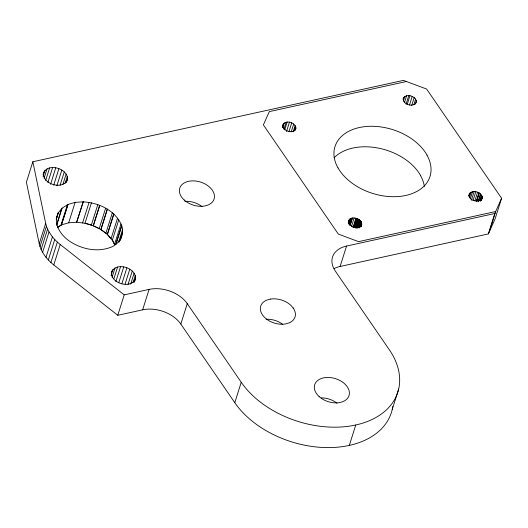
<?xml version="1.0" encoding="UTF-8"?>
<svg xmlns="http://www.w3.org/2000/svg" width="528" height="528" viewBox="0 0 528 528"><rect width="100%" height="100%" fill="white"/><g stroke="black" fill="none" stroke-linecap="round" stroke-linejoin="round"><path stroke-width="0.79" d="M416.368 100.756L416.315 102.373L415.477 103.752C411.431 106.92 403.854 104.432 403.154 99.158L403.61 97.634C407.141 93.601 414.777 95.898 416.368 100.756L415.378 103.897M295.944 128.04C294.347 134.191 284.104 131.71 282.731 126.436L282.784 124.819C285.608 119.467 295.409 122.351 295.944 128.04L295.205 130.396M58.192 212.956C52.523 224.921 62.113 237.158 72.191 242.854C83.127 249.229 96.829 251.962 109.052 247.896C118.47 245.329 125.149 235.085 121.684 225.522C115.48 210.421 98.637 202.666 83.068 201.841L75.115 202.382L68.072 204.422L62.093 208.144L58.192 212.956L56.212 219.239M43.784 172.022C40.742 184.193 64.568 191.162 67.65 178.603C66.825 167.548 46.266 162.433 43.039 174.379M111.758 271.148C108.722 283.318 132.541 290.294 135.63 277.735C134.772 266.996 115.328 261.73 111.263 272.719M476.23 201.518L478.949 192.878C475.992 190.892 469.814 190.766 469.029 195.116C469.465 204.574 489.918 201.445 479.279 193.07L476.553 201.716M334.178 268.547A28.855 19.345 17.5 0 1 340.105 266.475L488.36 233.924L495.158 218.684L501.6 198.264L426.631 89.047L403.425 80.395L32.842 161.759L26.4 182.18L39.237 243.764C41.151 252.358 47.005 259.545 53.777 264.937L117.77 315.289L142.646 309.83A28.855 19.345 17.5 0 1 180.82 324.067L234.795 402.692A86.572 58.04 17.5 0 0 325.545 447.572A86.572 58.04 17.5 0 0 392.799 406.441M43.085 176.464L45.065 170.181M44.088 178.187L47.065 168.762M45.665 180.431L49.632 167.864M47.89 182.47L52.595 167.548M50.556 184.325L55.757 167.831M53.698 185.196L58.898 168.703M56.859 185.797L61.809 170.089M39.237 243.764L45.679 223.337L32.842 161.759M40.016 246.635L46.451 226.215L45.679 223.337M60.073 185.262L64.284 171.91M41.131 249.513L47.573 229.093L46.451 226.215M62.944 184.246L66.165 174.035M42.59 252.358L49.025 231.937L47.573 229.093M65.083 183.388L67.313 176.319M66.416 182.53L67.65 178.603M56.278 219.153L58.258 212.87M45.989 257.314L52.424 236.894L49.025 231.937M56.734 224.354L61.684 208.646M56.641 225.423L62.093 208.144M48.312 259.967L54.754 239.547L52.424 236.894M67.379 204.838L60.944 225.258L57.829 227.126M57.638 227.324L61.426 224.954L67.861 204.534M61.426 224.954L68.072 204.422M50.912 262.515L57.354 242.095L54.754 239.547M53.777 264.937L60.212 244.517L57.354 242.095M61.637 224.842L68.68 222.803L75.115 202.382M68.68 222.803L76.633 222.262L83.068 201.841M76.633 222.262L83.351 201.835M76.91 222.255L82.579 222.968L89.014 202.547M91.43 202.831L84.988 223.252L82.579 222.968M97.766 204.725L91.324 225.146L84.988 223.252C94.934 225.628 104.742 230.393 111.071 238.656L117.513 218.236M93.225 225.713L99.667 205.293M99.812 205.366L93.377 225.786L99.178 228.67L105.613 208.243M100.815 229.482L107.257 209.062M107.428 209.194L100.993 229.614L105.871 233.27L112.312 212.85M107.27 234.326L113.711 213.906M113.896 214.117L107.455 234.538L113.032 241.091L114.51 244.49L120.945 224.07M118.78 219.813L112.345 240.233L114.51 244.49M115.744 244.372L121.684 225.522M116.061 243.995L121.757 225.931M118.721 241.778L122.437 229.997M118.879 242.299L119.381 240.728M119.876 240.695L122.602 232.056M120.496 240.154L121.902 235.66M111.071 275.57L113.045 269.313M112.075 277.286L115.038 267.894M113.903 278.738L117.605 266.996M115.883 281.549L120.569 266.68M118.8 282.619L123.73 266.963M121.942 283.483L126.878 267.828M125.096 284.09L129.782 269.221M117.77 315.289L124.212 294.868L149.081 289.403A28.855 19.345 17.5 0 1 187.262 303.646L241.237 382.272A86.572 58.04 17.5 0 0 355.76 424.987A86.572 58.04 17.5 0 0 389.327 349.76L335.359 271.128A28.855 19.345 17.5 0 1 346.546 246.055L494.795 213.503L501.6 198.264M128.066 284.348L132.264 271.042M130.687 284.123L134.138 273.161M133.063 282.493L135.287 275.444M134.145 282.427L135.63 277.735M134.647 281.437L135.142 279.873M142.646 309.83L149.081 289.403M180.82 324.067L187.262 303.646M282.388 127.367L283.628 123.44M282.83 127.611L284.315 122.899M283.886 129.248L286.117 122.179M284.698 129.881L287.173 122.027M286.486 131.584L289.456 122.159M288.994 131.498L291.72 122.859M291.212 131.888L293.693 124.034M293.152 131.828L295.132 125.545M294.109 131.083L295.594 126.37M234.795 402.692L241.237 382.272M348.242 222.407C349.312 213.985 364.782 218.777 361.198 226.36M348.586 223.047L349.82 219.12M348.823 222.908L350.064 218.981M348.698 223.575L350.183 218.863M348.757 224.242L350.486 218.744M361.779 224.4L360.525 226.453L357.845 227.522L354.44 227.324L351.721 226.215L349.272 223.898L351.021 218.434M349.708 224.545L351.688 218.262M349.76 225.212L351.985 218.143M349.978 225.199L352.209 218.13M350.282 225.119L352.506 218.051M351.45 226.624L354.176 217.985M340.105 266.475L346.546 246.055M352.935 227.674L355.912 218.249M353.522 227.007L356.248 218.361M353.76 227.047L356.479 218.407M354.116 227.205L356.842 218.566M354.869 227.462L357.595 218.823M355.549 227.839L358.268 219.199M355.905 227.997L358.631 219.358M356.222 228.208L358.941 219.569M356.638 227.515L359.113 219.661M356.776 227.634L359.251 219.78M357.086 227.852L359.561 219.998M357.331 228.103L359.806 220.249M358.136 227.786L360.367 220.717M358.783 227.535L360.763 221.252M359.027 227.792L361.007 221.509M359.099 227.957L361.079 221.674M359.528 227.416L361.264 221.918M360.505 227.099L361.746 223.172M361.053 226.591L361.548 225.02M403.115 99.205L403.61 97.634M403.326 101.158L404.811 96.446M404.382 102.795L406.613 95.726M406.078 104.207L408.797 95.568M407.233 104.346L409.952 95.707M409.497 105.046L412.216 96.406M411.715 105.428L414.19 97.574M413.899 104.584L415.628 99.086M349.325 445.408L355.76 424.987M392.231 409.438L398.673 389.017M468.739 195.954L469.484 193.598M469.009 196.093L469.999 192.951M469.412 197.743L471.148 192.245M470.303 198.825L472.534 191.756L474.137 191.585L471.418 200.224M473.108 200.31L475.827 191.671M474.83 200.851L477.55 192.212L480.467 193.948L477.992 201.802M476.401 201.604L479.127 192.964M478.467 201.267L480.691 194.198M479.774 200.548L481.503 195.05M480.091 201.267L481.826 195.769M480.619 201.043L482.104 196.33M480.883 200.376L482.123 196.449M481.008 200.647L482.242 196.72M481.49 200.191L482.315 197.545M488.36 233.924L494.795 213.503M489.238 231.95L495.68 211.53L358.545 241.639L338.342 234.102L263.373 124.892L269.293 111.626L406.435 81.517M348.988 220.051L348.533 221.575L349.272 223.898M293.192 308.174L293.713 308.055M60.212 244.517L124.212 294.868M337.946 167.884A49.797 33.495 17.4 0 1 363.172 126.845A49.797 33.495 17.4 0 1 427.06 155.159M426.974 155.166A49.797 33.389 17.5 0 1 401.98 196.132A49.797 33.389 17.5 0 1 338.039 167.871M334.105 157.813A49.797 33.416 17.2 0 1 378.939 148.216A49.797 33.416 17.2 0 1 420.625 175.58M420.532 175.593A49.797 33.389 17.5 0 1 424.347 186.41M266.092 319.268A18.005 12.071 17.5 0 1 282.665 324.298M321.268 397.861A18.005 12.071 17.5 0 1 337.016 403.214M184.873 201.346A18.005 12.071 17.5 0 1 202.079 206.639M270.395 299.086L266.541 300.194A18.005 12.071 17.5 0 0 263.122 315.777A18.005 12.071 17.5 0 0 285.371 323.981L289.225 322.872A18.005 12.071 17.5 0 0 293.759 308.887L291.284 305.758A18.005 12.071 17.5 0 0 270.395 299.086M184.226 200.033A18.005 12.071 17.5 0 0 213.767 199.874A18.005 12.071 17.5 0 0 192.773 180.866A18.005 12.071 17.5 0 0 184.226 200.033M319.156 396.601A18.005 12.071 17.5 0 0 348.704 396.442A18.005 12.071 17.5 0 0 327.71 377.434A18.005 12.071 17.5 0 0 319.156 396.601"/></g></svg>
